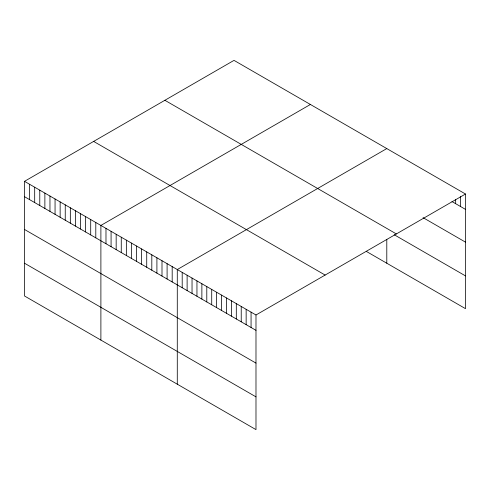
<?xml version="1.0" encoding="UTF-8"?>
<svg xmlns="http://www.w3.org/2000/svg" width="490" height="490" viewBox="0 0 490 490"><rect width="100%" height="100%" fill="white"/><g stroke="black" fill="none" stroke-linecap="round" stroke-linejoin="round"><path stroke-width="0.73" d="M24.5 181.337L255.988 314.984L255.988 429.626L24.5 295.978L24.5 181.337L234.012 60.374L465.5 194.022L465.5 308.663L366.422 251.462M310.403 104.474L100.891 225.437L100.891 340.085M386.794 148.58L177.282 269.543L177.282 384.191M255.988 314.984L465.5 194.022M451.97 201.568L465.5 209.383M423.072 217.652L465.5 242.146M164.873 100.291L396.361 233.938M394.174 234.722L465.5 275.901M93.639 141.414L325.127 275.062M24.5 196.692L255.988 330.34M24.5 229.461L255.988 363.108M24.5 263.216L255.988 396.863M460.582 196.3L460.582 206.541M455.663 199.314L455.663 203.699M386.794 239.334L386.794 263.228M251.064 312.142L251.064 327.504M246.145 309.3L246.145 324.662M241.227 306.464L241.227 321.82M236.309 303.622L236.309 318.984M231.39 300.78L231.39 316.142M226.472 297.938L226.472 313.3M221.554 295.103L221.554 310.464M216.635 292.261L216.635 307.622M211.717 289.418L211.717 304.78M206.792 286.583L206.792 301.944M201.874 283.741L201.874 299.102M196.956 280.899L196.956 296.26M192.037 278.063L192.037 293.424M187.119 275.221L187.119 290.582M182.2 272.379L182.2 287.74M172.186 266.603L172.186 281.964M167.096 263.663L167.096 279.024M162 260.723L162 276.078M156.91 257.783L156.91 273.138M151.814 254.843L151.814 270.198M146.724 251.903L146.724 267.258M141.635 248.957L141.635 264.318M136.538 246.017L136.538 261.378M131.449 243.077L131.449 258.438M126.353 240.137L126.353 255.498M121.263 237.197L121.263 252.558M116.167 234.257L116.167 249.618M111.077 231.317L111.077 246.678M105.981 228.377L105.981 243.738M95.795 222.497L95.795 237.858M90.705 219.557L90.705 234.918M85.615 216.617L85.615 231.978M80.519 213.677L80.519 229.038M75.429 210.737L75.429 226.098M70.333 207.797L70.333 223.158M65.243 204.857L65.243 220.218M60.148 201.917L60.148 217.278M55.058 198.977L55.058 214.338M49.962 196.037L49.962 211.398M44.872 193.097L44.872 208.458M39.776 190.157L39.776 205.518M34.686 187.217L34.686 202.578M29.59 184.277L29.59 199.632"/></g></svg>
